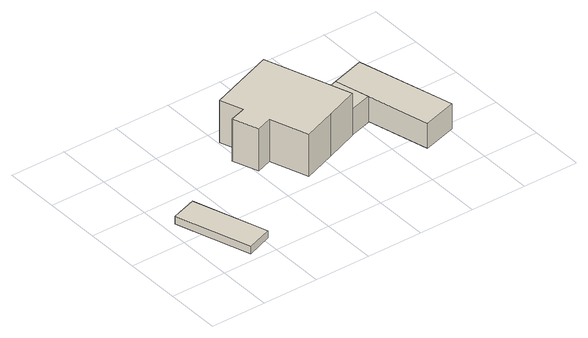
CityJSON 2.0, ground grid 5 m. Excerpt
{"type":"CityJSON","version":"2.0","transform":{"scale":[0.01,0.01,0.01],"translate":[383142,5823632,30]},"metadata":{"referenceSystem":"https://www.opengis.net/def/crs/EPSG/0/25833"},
"CityObjects":{
"building1":{"type":"Building","attributes":{"Gemeindeschluessel":"11000012","BezugspunktDach":"2200","function":"51009_1611","measuredHeight":1.33,"storeysAboveGround":0},"address":[{"country":"Germany","locality":"Berlin"}],"geometry":[{"type":"Solid","lod":"1","boundaries":[[[[0,1,2,3]],[[4,5,6,7]],[[4,7,3,2]],[[5,4,2,1]],[[6,5,1,0]],[[7,6,0,3]]]]}]},
"building2":{"type":"Building","attributes":{"Gemeindeschluessel":"11000012","BezugspunktDach":"2200","function":"31001_1010","measuredHeight":5.49,"storeysAboveGround":1},"address":[{"country":"Germany","locality":"Berlin","thoroughfareNumber":"23","thoroughfareName":"Alter Wiesenweg"}],"geometry":[{"type":"Solid","lod":"1","boundaries":[[[[8,9,10,11,12,13,14,15,16,17,18]],[[19,20,21,22,23,24,25,26,27,28,29]],[[19,29,18,17]],[[20,19,17,16]],[[21,20,16,15]],[[22,21,15,14]],[[23,22,14,13]],[[24,23,13,12]],[[25,24,12,11]],[[26,25,11,10]],[[27,26,10,9]],[[28,27,9,8]],[[29,28,8,18]]]]}]},
"building3":{"type":"Building","attributes":{"Gemeindeschluessel":"11000012","BezugspunktDach":"2200","function":"51009_1610","measuredHeight":2.43,"storeysAboveGround":0},"address":[{"country":"Germany","locality":"Berlin"}],"geometry":[{"type":"Solid","lod":"1","boundaries":[[[[30,31,32,33]],[[34,35,36,37]],[[34,37,33,32]],[[35,34,32,31]],[[36,35,31,30]],[[37,36,30,33]]]]}]},
"building4":{"type":"Building","attributes":{"Gemeindeschluessel":"11000012","BezugspunktDach":"2200","function":"31001_2723","measuredHeight":2.35,"storeysAboveGround":1},"address":[{"country":"Germany","locality":"Berlin","thoroughfareNumber":"23 (1)","thoroughfareName":"Alter Wiesenweg"}],"geometry":[{"type":"Solid","lod":"1","boundaries":[[[[31,38,39,40,32]],[[41,42,43,44,45]],[[41,45,32,40]],[[42,41,40,39]],[[43,42,39,38]],[[44,43,38,31]],[[45,44,31,32]]]]}]}
},
"vertices":[
[311,71,157],[540,158,157],[322,815,157],[94,741,157],[322,815,87],[540,158,87],[311,71,87],[94,741,87],
[1021,894,484],[1160,940,484],[1278,603,484],[1574,713,484],[1869,823,484],[1768,1117,484],[1605,1590,484],[1307,1481,484],[1009,1371,484],[1081,1166,484],[939,1120,484],[1081,1166,90],[1009,1371,90],[1307,1481,90],[1605,1590,90],[1768,1117,90],[1869,823,90],[1574,713,90],[1278,603,90],[1160,940,90],[1021,894,90],[939,1120,90],
[1869,823,337],[2066,884,337],[1989,1190,337],[1768,1117,337],[1989,1190,94],[2066,884,94],[1869,823,94],[1768,1117,94],
[2208,328,337],[2511,416,337],[2287,1278,337],[2287,1278,102],[2511,416,102],[2208,328,102],[2066,884,102],[1989,1190,102]
]}
